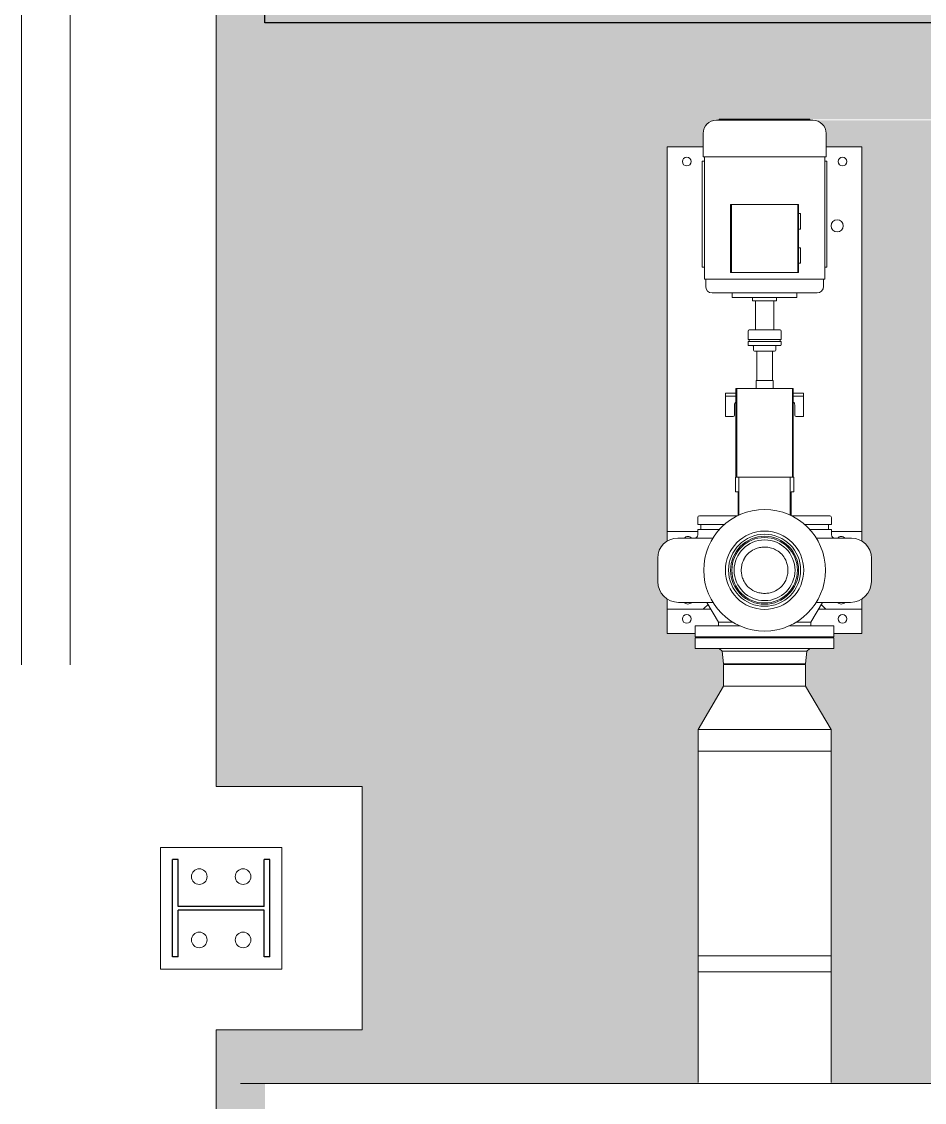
# Model space of a CAD drawing. Extents: x -965262 to 1142518, y -357520 to 71675.
# Drawn here: x -857476 to -855621, y -102388 to -100166 of the extents above; entities that cross this region are included whole.
import ezdxf

# ---------------------------------------------------------------- set-up
doc = ezdxf.new("R2010")
doc.units = 0
doc.header["$LTSCALE"] = 10
doc.layers.get('0').update_dxf_attribs({"linetype": 'CONTINUOUS', "lineweight": 30})
doc.layers.add('Оборудование', color=7, linetype='CONTINUOUS', lineweight=30)

# ---------------------------------------------------------------- blocks, each defined once
blk = doc.blocks.new('MC2')
at = {"lineweight": 15}
for p, q in [((68127, 41566), (68127, 39900)), ((69794, 41566), (68127, 41566)), ((69794, 41566), (69794, 39900)), ((69794, 39900), (68127, 39900))]:
    blk.add_line(p, q, dxfattribs=at)
for p, q in [((69627, 41400), (68294, 41400)), ((68294, 41400), (68294, 41320)), ((68934, 41320), (68294, 41320)), ((68934, 41320), (68934, 40146)), ((69627, 41320), (68987, 41320)), ((68987, 41320), (68987, 40146)), ((69627, 41400), (69627, 41320)), ((68934, 40146), (68294, 40146)), ((68294, 40146), (68294, 40066)), ((69627, 40146), (68987, 40146)), ((69627, 40146), (69627, 40066)), ((69627, 40066), (68294, 40066))]:
    blk.add_line(p, q)
for centre in [(68527, 41033), (69394, 41033), (68527, 40433), (69394, 40433)]:
    blk.add_circle(centre, 107, dxfattribs=at)

msp = doc.modelspace()

# ---------------------------------------------------------------- hatches: boundary and pattern name
at = {"lineweight": 30, "true_color": 0x1b8828}
h = msp.add_hatch(color=106, dxfattribs=at)
h.dxf.hatch_style = 1
h.paths.add_polyline_path([(-851186.2, -96338.9), (-854092.1, -96338.9), (-854092.1, -101638.9), (-851186.2, -101638.9)])
h.paths.add_polyline_path([(-851456.2, -101638.9), (-853716.2, -101638.9), (-853716.2, -102338.9), (-851456.2, -102338.9)])
h.paths.add_polyline_path([(-851186.2, -102348.9), (-852026.2, -102348.9), (-852026.2, -103998.9), (-851186.2, -103998.9)])
h.paths.add_polyline_path([(-854092.1, -99946.8), (-854416.2, -99946.8), (-856976.2, -99946.8), (-856976.2, -100169), (-854092.1, -100169)])
h.paths.add_polyline_path([(-854416.2, -96338.9), (-854416.2, -95803.6), (-854702.3, -95803.6), (-854702.3, -99946.8), (-854416.2, -99946.8)])
h.paths.add_polyline_path([(-854092.1, -96338.9), (-854416.2, -96338.9), (-854416.2, -99946.8), (-854092.1, -99946.8)])
h.paths.add_polyline_path([(-854416.2, -95638.9), (-856676.2, -95638.9), (-856676.2, -95803.6), (-854416.2, -95803.6)])
h.paths.add_polyline_path([(-851456.2, -95638.9), (-853716.2, -95638.9), (-853716.2, -96338.9), (-851456.2, -96338.9)])
h.paths.add_polyline_path([(-851359.8, -95044.8), (-853459.8, -95044.8), (-853459.8, -95638.9), (-851456.2, -95638.9), (-851359.8, -95638.9)])
h.paths.add_polyline_path([(-851186.2, -90278.9), (-851359.8, -90278.9), (-851359.8, -95638.9), (-851186.2, -95638.9)])
at = {"lineweight": 30, "true_color": 0xed450c}
h = msp.add_hatch(color=20, dxfattribs=at)
h.dxf.hatch_style = 1
h.paths.add_polyline_path([(-856976.2, -96338.9), (-856676.2, -96338.9), (-856676.2, -95638.9), (-856976.2, -95638.9), (-856976.2, -95586.6), (-857076.2, -95586.6), (-857076.2, -95738.9), (-856776.2, -95738.9), (-856776.2, -96238.9), (-857076.2, -96238.9), (-857076.2, -101738.9), (-856776.2, -101738.9), (-856776.2, -102238.9), (-857076.2, -102238.9), (-857076.2, -106298.9), (-856976.2, -106298.9), (-856976.2, -102338.9), (-856676.2, -102338.9), (-856676.2, -101638.9), (-856976.2, -101638.9)])
h = msp.add_hatch(color=20, dxfattribs=at)
h.dxf.hatch_style = 1
h.paths.add_polyline_path([(-856787.3, -100169), (-856976.2, -100169), (-856976.2, -100269), (-856787.3, -100269)])
h = msp.add_hatch(color=20, dxfattribs=at)
h.dxf.hatch_style = 1
h.paths.add_polyline_path([(-854092.1, -100169), (-856787.3, -100169), (-856787.3, -100269), (-854192.1, -100269), (-854192.1, -101638.9), (-854092.1, -101638.9)])
at = {"lineweight": 30, "true_color": 0x1b8828}
h = msp.add_hatch(color=106, dxfattribs=at)
h.dxf.hatch_style = 1
h.paths.add_polyline_path([(-854192.1, -100269), (-856787.3, -100269), (-856787.3, -100369), (-856042.6, -100369), (-856042.6, -100367.1), (-855949.5, -100367.1), (-855856.4, -100367.1), (-855313.9, -100367.8), (-855313.9, -100367.1), (-855220.8, -100367.1), (-855127.7, -100367.1), (-854292.1, -100369), (-854292.1, -101236, -0.26035), (-854272.6, -101271), (-854272.6, -101319.1, -0.253713), (-854292.1, -101355), (-854292.1, -101638.9), (-854192.1, -101638.9)])
h.paths.add_polyline_path([(-856787.3, -100269), (-856976.2, -100269), (-856976.2, -100369), (-856787.3, -100369)])
h = msp.add_hatch(color=106, dxfattribs=at)
h.dxf.hatch_style = 1
h.paths.add_polyline_path([(-856149.5, -100424.1), (-856075.8, -100424.1), (-856075.8, -100396.1, -0.414215), (-856048.6, -100369), (-856787.3, -100369), (-856787.3, -101638.9), (-856676.2, -101638.9), (-856676.2, -102338.9), (-856976.2, -102338.9), (-856976.2, -102348.9), (-856086, -102348.9), (-856086, -102119.3), (-856086, -102119.3), (-856086, -102119.3), (-856086, -101665.9), (-856086, -101621.5), (-856033.6, -101532.6), (-856033.6, -101486.1), (-856036.4, -101460.6), (-856042.5, -101455.1), (-856092, -101455.1), (-856092, -101433.1), (-856092, -101424.1), (-856149.5, -101424.1), (-856149.5, -101374.1), (-856149.5, -101353.2, -0.253709), (-856169, -101317.2), (-856169, -101269.1, -0.260354), (-856149.5, -101234.2), (-856149.5, -101214.1)])
h.paths.add_polyline_path([(-856787.3, -100369), (-856976.2, -100369), (-856976.2, -101638.9), (-856787.3, -101638.9)], flags=17)
h.paths.add_polyline_path([(-855420.8, -100424.1), (-855347.1, -100424.1), (-855347.1, -100396.1, -0.414215), (-855320, -100369), (-855850.3, -100369, -0.414212), (-855823.1, -100396.1), (-855823.1, -100424.1), (-855749.5, -100424.1), (-855749.5, -101214.1), (-855749.5, -101234.2, -0.260354), (-855730, -101269.1), (-855730, -101317.2, -0.253709), (-855749.5, -101353.2), (-855749.5, -101374.1), (-855749.5, -101424.1), (-855807, -101424.1), (-855807, -101431.1), (-855807, -101455.1), (-855856.5, -101455.1), (-855862.6, -101460.6), (-855865.3, -101486.1), (-855865.3, -101532.6), (-855813, -101621.5), (-855813, -101665.9), (-855813, -102086.5), (-855813, -102119.3), (-855813, -102348.9), (-855357.3, -102348.9), (-855357.3, -102121.1), (-855357.3, -102121.1), (-855357.3, -102121.1), (-855357.3, -101667.8), (-855357.3, -101621.5), (-855304.9, -101532.6), (-855304.9, -101486.1), (-855307.7, -101460.6), (-855313.8, -101455.1), (-855363.3, -101455.1), (-855363.3, -101433.1), (-855363.3, -101424.1), (-855420.8, -101424.1), (-855420.8, -101374.1), (-855420.8, -101353.2, -0.253707), (-855440.3, -101317.2), (-855440.3, -101269.1, -0.260357), (-855420.8, -101234.2), (-855420.8, -101214.1)])

# ---------------------------------------------------------------- linework, layer by layer
at = {"lineweight": 15}
for p, q in [((-857076.2, -96238.9, -861.5), (-857076.2, -101738.9, -390.5)), ((-857076.2, -101738.9), (-856776.2, -101738.9)), ((-856776.2, -101738.9, -904.3), (-856776.2, -102238.9, -861.5)), ((-857076.2, -102238.9, -347.7), (-857076.2, -106298.9)), ((-857076.2, -102238.9), (-856776.2, -102238.9))]:
    msp.add_line(p, q, dxfattribs=at)
at = {"color": 30, "lineweight": 15}
for p, q in [((-857476.2, -99488.8), (-857476.2, -101488.8)), ((-857376.2, -99488.8), (-857376.2, -101488.8))]:
    msp.add_line(p, q, dxfattribs=at)
at = {"lineweight": 0, "extrusion": (0, 0, -1)}
msp.add_line((-857026.2, -102348.9, -1451.3), (-852026.2, -102348.9, -1451.3), dxfattribs=at)
at = {"color": 6, "lineweight": 30, "elevation": -2902.6}
msp.add_lwpolyline([(-856976.2, -99946.8), (-854092.1, -99946.8), (-854092.1, -100169), (-856976.2, -100169)], close=True, dxfattribs=at)
at = {"layer": 'Оборудование', "linetype": 'Continuous', "lineweight": 0}
for p, q in [((-855949.5, -100369, -2902.6), (-856048.6, -100369, -2902.6)), ((-855949.5, -100367.1, -2902.6), (-856042.6, -100367.1, -2902.6)), ((-856042.6, -100367.1, -2902.6), (-856042.6, -100369, -2902.6)), ((-855856.4, -100367.1, -2902.6), (-855949.5, -100367.1, -2902.6)), ((-855850.3, -100369, -2902.6), (-855949.5, -100369, -2902.6)), ((-855856.4, -100367.1, -2902.6), (-855856.4, -100369, -2902.6)), ((-856075.8, -100396.1, -2902.6), (-856075.8, -100444.2, -2902.6)), ((-855823.1, -100396.1, -2902.6), (-855823.1, -100444.2, -2902.6)), ((-856149.5, -101214.1, -2902.6), (-856149.5, -100424.1, -2902.6)), ((-856075.8, -100424.1, -2902.6), (-856149.5, -100424.1, -2902.6)), ((-855749.5, -100424.1, -2902.6), (-855823.1, -100424.1, -2902.6)), ((-855749.5, -101214.1, -2902.6), (-855749.5, -100424.1, -2902.6)), ((-855949.5, -100444.2, -2902.6), (-856075.8, -100444.2, -2902.6)), ((-856073.2, -100444.2, -2902.6), (-856073.2, -100696.1, -2902.6)), ((-855823.1, -100444.2, -2902.6), (-855949.5, -100444.2, -2902.6)), ((-855825.8, -100444.2, -2902.6), (-855825.8, -100696.1, -2902.6)), ((-856077.5, -100453.1, -2902.6), (-856073.2, -100453.1, -2902.6)), ((-856077.5, -100453.1, -2902.6), (-856077.5, -100671.1, -2902.6)), ((-855825.8, -100453.1, -2902.6), (-855821.5, -100453.1, -2902.6)), ((-855821.5, -100453.1, -2902.6), (-855821.5, -100671.1, -2902.6)), ((-856073.2, -100493.1, -2902.6), (-856073.2, -100631.1, -2902.6)), ((-856073.2, -100493.1, -2902.6), (-856073.2, -100493.1, -2902.6)), ((-855825.8, -100493.1, -2902.6), (-855825.7, -100493.1, -2902.6)), ((-855825.7, -100493.1, -2902.6), (-855825.7, -100631.1, -2902.6)), ((-856019.5, -100542.1, -2902.6), (-856019.5, -100682.1, -2902.6)), ((-856019.5, -100542.1, -2902.6), (-856017.7, -100542.1, -2902.6)), ((-856017.7, -100542.1, -2902.6), (-856017.7, -100682.1, -2902.6)), ((-856017.7, -100542.1, -2902.6), (-855881.3, -100542.1, -2902.6)), ((-855881.3, -100542.1, -2902.6), (-855881.3, -100682.1, -2902.6)), ((-855881.3, -100542.1, -2902.6), (-855879.5, -100542.1, -2902.6)), ((-855879.5, -100542.1, -2902.6), (-855879.5, -100682.1, -2902.6)), ((-855879.5, -100561.1, -2902.6), (-855875.9, -100561.1, -2902.6)), ((-855875.9, -100593.1, -2902.6), (-855875.9, -100561.1, -2902.6)), ((-855879.5, -100593.1, -2902.6), (-855875.9, -100593.1, -2902.6)), ((-856073.2, -100631.1, -2902.6), (-856073.2, -100631.1, -2902.6)), ((-855879.5, -100631.1, -2902.6), (-855875.9, -100631.1, -2902.6)), ((-855875.9, -100663.1, -2902.6), (-855875.9, -100631.1, -2902.6)), ((-855825.8, -100631.1, -2902.6), (-855825.7, -100631.1, -2902.6)), ((-856077.5, -100671.1, -2902.6), (-856073.2, -100671.1, -2902.6)), ((-855879.5, -100663.1, -2902.6), (-855875.9, -100663.1, -2902.6)), ((-855825.8, -100671.1, -2902.6), (-855821.5, -100671.1, -2902.6)), ((-855949.5, -100696.1, -2902.6), (-856073.2, -100696.1, -2902.6)), ((-856070.5, -100696.1, -2902.6), (-856070.5, -100710.8, -2902.6)), ((-856019.5, -100682.1, -2902.6), (-856017.7, -100682.1, -2902.6)), ((-856017.7, -100682.1, -2902.6), (-855881.3, -100682.1, -2902.6)), ((-855825.8, -100696.1, -2902.6), (-855949.5, -100696.1, -2902.6)), ((-855881.3, -100682.1, -2902.6), (-855879.5, -100682.1, -2902.6)), ((-855828.4, -100696.1, -2902.6), (-855828.4, -100710.8, -2902.6)), ((-855949.5, -100724.1, -2902.6), (-856057.2, -100724.1, -2902.6)), ((-856016, -100724.1, -2902.6), (-856016, -100733.7, -2902.6)), ((-855949.5, -100733.7, -2902.6), (-856016, -100733.7, -2902.6)), ((-855974.2, -100733.7, -2902.6), (-855974.2, -100740.1, -2902.6)), ((-855949.5, -100740.1, -2902.6), (-855974.2, -100740.1, -2902.6)), ((-855968.5, -100740.1, -2902.6), (-855968.5, -100800.1, -2902.6)), ((-855841.7, -100724.1, -2902.6), (-855949.5, -100724.1, -2902.6)), ((-855883, -100733.7, -2902.6), (-855949.5, -100733.7, -2902.6)), ((-855924.8, -100740.1, -2902.6), (-855949.5, -100740.1, -2902.6)), ((-855930.5, -100740.1, -2902.6), (-855930.5, -100800.1, -2902.6)), ((-855924.8, -100733.7, -2902.6), (-855924.8, -100740.1, -2902.6)), ((-855883, -100724.1, -2902.6), (-855883, -100733.7, -2902.6)), ((-855983.5, -100802.4, -2902.6), (-855983.5, -100820.1, -2902.6)), ((-855949.5, -100800.1, -2902.6), (-855981.2, -100800.1, -2902.6)), ((-855917.8, -100800.1, -2902.6), (-855949.5, -100800.1, -2902.6)), ((-855915.5, -100802.4, -2902.6), (-855915.5, -100820.1, -2902.6)), ((-855949.5, -100820.1, -2902.6), (-855983.5, -100820.1, -2902.6)), ((-855949.5, -100824.1, -2902.6), (-855983.5, -100824.1, -2902.6)), ((-855983.5, -100824.1, -2902.6), (-855983.5, -100831, -2902.6)), ((-855981.5, -100820.1, -2902.6), (-855981.5, -100824.1, -2902.6)), ((-855915.5, -100820.1, -2902.6), (-855949.5, -100820.1, -2902.6)), ((-855915.5, -100824.1, -2902.6), (-855949.5, -100824.1, -2902.6)), ((-855917.5, -100820.1, -2902.6), (-855917.5, -100824.1, -2902.6)), ((-855915.5, -100824.1, -2902.6), (-855915.5, -100831, -2902.6)), ((-855949.5, -100832.1, -2902.6), (-855982.3, -100832.1, -2902.6)), ((-855972.5, -100833.3, -2902.6), (-855972.5, -100841.8, -2902.6)), ((-855949.5, -100844.1, -2902.6), (-855970.2, -100844.1, -2902.6)), ((-855965.5, -100844.1, -2902.6), (-855965.5, -100904.1, -2902.6)), ((-855916.6, -100832.1, -2902.6), (-855949.5, -100832.1, -2902.6)), ((-855928.8, -100844.1, -2902.6), (-855949.5, -100844.1, -2902.6)), ((-855933.5, -100844.1, -2902.6), (-855933.5, -100904.1, -2902.6)), ((-855926.5, -100833.3, -2902.6), (-855926.5, -100841.8, -2902.6)), ((-855932, -100904.1, -2902.6), (-855967, -100904.1, -2902.6)), ((-855967, -100904.1, -2902.6), (-855967, -100920.6, -2902.6)), ((-855932, -100904.1, -2902.6), (-855932, -100920.6, -2902.6)), ((-856029.5, -100936.1, -2902.6), (-856029.5, -100930.1, -2902.6)), ((-856029.5, -100930.1, -2902.6), (-856008.5, -100930.1, -2902.6)), ((-856029.5, -100936.1, -2902.6), (-856029.5, -100940.1, -2902.6)), ((-856008.5, -100936.1, -2902.6), (-856029.5, -100936.1, -2902.6)), ((-856029.5, -100940.1, -2902.6), (-856029.5, -100978.1, -2902.6)), ((-856006.7, -100920.6, -2902.6), (-856008.5, -100920.6, -2902.6)), ((-856008.5, -101103.1, -2902.6), (-856008.5, -100920.6, -2902.6)), ((-856006.7, -101103.1, -2902.6), (-856006.7, -100920.6, -2902.6)), ((-855892.3, -100920.6, -2902.6), (-856006.7, -100920.6, -2902.6)), ((-855890.5, -100920.6, -2902.6), (-855892.3, -100920.6, -2902.6)), ((-855892.3, -101103.1, -2902.6), (-855892.3, -100920.6, -2902.6)), ((-855890.5, -101103.1, -2902.6), (-855890.5, -100920.6, -2902.6)), ((-855890.5, -100930.1, -2902.6), (-855869.5, -100930.1, -2902.6)), ((-855869.5, -100936.1, -2902.6), (-855890.5, -100936.1, -2902.6)), ((-855869.5, -100930.1, -2902.6), (-855869.5, -100936.1, -2902.6)), ((-855869.5, -100936.1, -2902.6), (-855869.5, -100940.1, -2902.6)), ((-855869.5, -100940.1, -2902.6), (-855869.5, -100978.1, -2902.6)), ((-856011.5, -100975.3, -2902.6), (-856011.5, -100954.1, -2902.6)), ((-855887.5, -100954.1, -2902.6), (-855887.5, -100975.3, -2902.6)), ((-856014.3, -100978.1, -2902.6), (-856029.5, -100978.1, -2902.6)), ((-855869.5, -100978.1, -2902.6), (-855884.7, -100978.1, -2902.6)), ((-856002.4, -101103.1, -2902.6), (-856009.5, -101103.1, -2902.6)), ((-856009.5, -101133.1, -2902.6), (-856009.5, -101103.1, -2902.6)), ((-855896.6, -101103.1, -2902.6), (-856002.4, -101103.1, -2902.6)), ((-856002.4, -101133.1, -2902.6), (-856002.4, -101103.1, -2902.6)), ((-855896.6, -101180.9, -2902.6), (-855896.6, -101103.1, -2902.6)), ((-855889.5, -101103.1, -2902.6), (-855896.6, -101103.1, -2902.6)), ((-855889.5, -101133.1, -2902.6), (-855889.5, -101103.1, -2902.6)), ((-856009.5, -101133.1, -2902.6), (-856003.8, -101133.1, -2902.6)), ((-856003.9, -101181.6, -2902.6), (-856003.9, -101133.1, -2902.6)), ((-856002.4, -101180.9, -2902.6), (-856002.4, -101133.1, -2902.6)), ((-855895.1, -101133.1, -2902.6), (-855889.5, -101133.1, -2902.6)), ((-855895.1, -101181.6, -2902.6), (-855895.1, -101133.1, -2902.6)), ((-856087, -101185.7, -2902.6), (-856087, -101200.1, -2902.6)), ((-856005, -101182.1, -2902.6), (-856083.4, -101182.1, -2902.6)), ((-855815.6, -101182.1, -2902.6), (-855894, -101182.1, -2902.6)), ((-855812, -101185.7, -2902.6), (-855812, -101200.1, -2902.6)), ((-856031.9, -101200.1, -2902.6), (-856087, -101200.1, -2902.6)), ((-856080.5, -101200.1, -2902.6), (-856080.5, -101210.1, -2902.6)), ((-855812, -101200.1, -2902.6), (-855867.1, -101200.1, -2902.6)), ((-855818.5, -101200.1, -2902.6), (-855818.5, -101210.1, -2902.6)), ((-856149.5, -101214.1, -2902.6), (-856149.5, -101234.2, -2902.6)), ((-856149.5, -101214.1, -2902.6), (-856087, -101214.1, -2902.6)), ((-856055.6, -101228.1, -2902.6), (-856128, -101228.1, -2902.6)), ((-856042, -101210.1, -2902.6), (-856087, -101210.1, -2902.6)), ((-856087, -101210.1, -2902.6), (-856087, -101221.3, -2902.6)), ((-855812, -101210.1, -2902.6), (-855856.9, -101210.1, -2902.6)), ((-855771, -101228.1, -2902.6), (-855843.3, -101228.1, -2902.6)), ((-855812, -101210.1, -2902.6), (-855812, -101221.3, -2902.6)), ((-855812, -101214.1, -2902.6), (-855749.5, -101214.1, -2902.6)), ((-855749.5, -101214.1, -2902.6), (-855749.5, -101234.2, -2902.6)), ((-856169, -101269.1, -2902.6), (-856169, -101317.2, -2902.6)), ((-855730, -101269.1, -2902.6), (-855730, -101317.2, -2902.6)), ((-856149.5, -101353.2, -2902.6), (-856149.5, -101374.1, -2902.6)), ((-856055.6, -101360.1, -2902.6), (-856126.1, -101360.1, -2902.6)), ((-856044.5, -101401.1, -2902.6), (-856068.1, -101360.1, -2902.6)), ((-855854.5, -101401.1, -2902.6), (-855830.8, -101360.1, -2902.6)), ((-855772.9, -101360.1, -2902.6), (-855843.3, -101360.1, -2902.6)), ((-855749.5, -101353.2, -2902.6), (-855749.5, -101374.1, -2902.6)), ((-856149.5, -101424.1, -2902.6), (-856149.5, -101374.1, -2902.6)), ((-856149.5, -101374.1, -2902.6), (-856078.6, -101374.1, -2902.6)), ((-856078.6, -101374.1, -2902.6), (-856077.1, -101374.1, -2902.6)), ((-856060.1, -101374.1, -2902.6), (-856077.1, -101374.1, -2902.6)), ((-856074, -101372.9, -2902.6), (-856065.5, -101364.7, -2902.6)), ((-855821.8, -101374.1, -2902.6), (-855838.9, -101374.1, -2902.6)), ((-855833.4, -101364.7, -2902.6), (-855824.9, -101372.9, -2902.6)), ((-855821.8, -101374.1, -2902.6), (-855820.4, -101374.1, -2902.6)), ((-855820.4, -101374.1, -2902.6), (-855749.5, -101374.1, -2902.6)), ((-855749.5, -101424.1, -2902.6), (-855749.5, -101374.1, -2902.6)), ((-856014.1, -101401.1, -2902.6), (-856044.5, -101401.1, -2902.6)), ((-856044.5, -101401.1, -2902.6), (-856044.5, -101408.1, -2902.6)), ((-855854.5, -101401.1, -2902.6), (-855884.9, -101401.1, -2902.6)), ((-855854.5, -101401.1, -2902.6), (-855854.5, -101408.1, -2902.6)), ((-856149.5, -101424.1, -2902.6), (-856092, -101424.1, -2902.6)), ((-856000.7, -101408.1, -2902.6), (-856092, -101408.1, -2902.6)), ((-856092, -101408.1, -2902.6), (-856092, -101431.1, -2902.6)), ((-855807, -101408.1, -2902.6), (-855898.2, -101408.1, -2902.6)), ((-855807, -101408.1, -2902.6), (-855807, -101431.1, -2902.6)), ((-855807, -101424.1, -2902.6), (-855749.5, -101424.1, -2902.6)), ((-856092, -101431.1, -2902.6), (-855807, -101431.1, -2902.6)), ((-855949.5, -101433.1, -2902.6), (-856092, -101433.1, -2902.6)), ((-856092, -101433.1, -2902.6), (-856092, -101455.1, -2902.6)), ((-856055, -101431.1, -2902.6), (-856055, -101433.1, -2902.6)), ((-855807, -101433.1, -2902.6), (-855949.5, -101433.1, -2902.6)), ((-855844, -101431.1, -2902.6), (-855844, -101433.1, -2902.6)), ((-855807, -101433.1, -2902.6), (-855807, -101455.1, -2902.6)), ((-855949.5, -101455.1, -2902.6), (-856092, -101455.1, -2902.6)), ((-856036.4, -101460.6, -2902.6), (-856042.5, -101455.1, -2902.6)), ((-855949.5, -101460.6, -2902.6), (-856036.4, -101460.6, -2902.6)), ((-856033.6, -101486.1, -2902.6), (-856036.4, -101460.6, -2902.6)), ((-855807, -101455.1, -2902.6), (-855949.5, -101455.1, -2902.6)), ((-855862.6, -101460.6, -2902.6), (-855949.5, -101460.6, -2902.6)), ((-855865.3, -101486.1, -2902.6), (-855862.6, -101460.6, -2902.6)), ((-855862.6, -101460.6, -2902.6), (-855856.5, -101455.1, -2902.6)), ((-855949.5, -101486.1, -2902.6), (-856033.6, -101486.1, -2902.6)), ((-856031, -101488.1, -2902.6), (-856033.6, -101486.1, -2902.6)), ((-855865.3, -101488.1, -2902.6), (-856033.6, -101488.1, -2902.6)), ((-856033.6, -101488.1, -2902.6), (-856033.6, -101532.6, -2902.6)), ((-855865.3, -101486.1, -2902.6), (-855949.5, -101486.1, -2902.6)), ((-855867.9, -101488.1, -2902.6), (-855865.3, -101486.1, -2902.6)), ((-855865.3, -101488.1, -2902.6), (-855865.3, -101532.6, -2902.6)), ((-856086, -101621.5, -2902.6), (-856033.6, -101532.6, -2902.6)), ((-856033.6, -101532.6, -2902.6), (-855865.3, -101532.6, -2902.6)), ((-855865.3, -101532.6, -2902.6), (-856033.6, -101532.6, -2902.6)), ((-855865.3, -101532.6, -2902.6), (-855813, -101621.5, -2902.6)), ((-855813, -101621.5, -2902.6), (-856086, -101621.5, -2902.6)), ((-855813, -101621.5, -2902.6), (-856086, -101621.5, -2902.6)), ((-856086, -101665.9, -2902.6), (-856086, -101621.5, -2902.6)), ((-855813, -101665.9, -2902.6), (-855813, -101621.5, -2902.6)), ((-855813, -101665.9, -2902.6), (-856086, -101665.9, -2902.6)), ((-856086, -101665.9, -2902.6), (-855813, -101665.9, -2902.6)), ((-856086, -101665.9, -2902.6), (-856086, -102119.3, -2902.6)), ((-855813, -101665.9, -2902.6), (-855813, -102086.5, -2902.6)), ((-855813, -102086.5, -2902.6), (-856086, -102086.5, -2902.6)), ((-855813, -102119.3, -2902.6), (-855813, -102086.5, -2902.6)), ((-855813, -102119.3, -2902.6), (-856086, -102119.3, -2902.6)), ((-856086, -102119.3, -2902.6), (-856086, -102119.3, -2902.6)), ((-856086, -102347.1, -2902.6), (-856086, -102119.3, -2902.6)), ((-855813, -102119.3, -2902.6), (-855813, -102119.3, -2902.6)), ((-855813, -102347.1, -2902.6), (-855813, -102119.3, -2902.6))]:
    msp.add_line(p, q, dxfattribs=at)
for centre, radius in [((-856109.5, -100454.1, -2902.6), 9), ((-855789.5, -100454.1, -2902.6), 9), ((-855949.5, -101294.1, -2902.6), 125), ((-855949.5, -101294.1, -2902.6), 80.5), ((-855949.5, -101294.1, -2902.6), 74.1), ((-855949.5, -101294.1, -2902.6), 69.8), ((-855949.5, -101294.1, -2902.6), 67.3), ((-855949.5, -101294.1, -2902.6), 62.5), ((-856109.5, -101394.1, -2902.6), 9), ((-855789.5, -101394.1, -2902.6), 9)]:
    msp.add_circle(centre, radius, dxfattribs=at)
for centre, radius, start, end in [((-856048.6, -100396.1, -2902.6), 27.2, 90, 180), ((-855850.3, -100396.1, -2902.6), 27.2, 0, 90), ((-856057.2, -100710.8, -2902.6), 13.3, 180, 270), ((-855841.7, -100710.8, -2902.6), 13.3, 270, 0), ((-855981.2, -100802.4, -2902.6), 2.3, 90, 180), ((-855917.8, -100802.4, -2902.6), 2.3, 0, 90), ((-855982.3, -100831, -2902.6), 1.15, 180, 270), ((-855973.6, -100833.3, -2902.6), 1.15, 0, 90), ((-855970.2, -100841.8, -2902.6), 2.3, 180, 270), ((-855928.8, -100841.8, -2902.6), 2.3, 270, 0), ((-855925.3, -100833.3, -2902.6), 1.15, 90, 180), ((-855916.6, -100831, -2902.6), 1.15, 270, 0), ((-856004.5, -100954.1, -2902.6), 7, 124.8499, 180), ((-855894.5, -100954.1, -2902.6), 7, 0, 55.1501), ((-856014.3, -100975.3, -2902.6), 2.8, 270, 0), ((-855884.7, -100975.3, -2902.6), 2.8, 180, 270), ((-856083.4, -101185.7, -2902.6), 3.6, 90, 180), ((-855815.6, -101185.7, -2902.6), 3.6, 0, 90), ((-856128, -101269.1, -2902.6), 41, 90, 180), ((-856107, -101234.1, -2902.6), 9.5, 39.1667, 140.8333), ((-856093.8, -101221.3, -2902.6), 6.83, 270, 0), ((-855805.1, -101221.3, -2902.6), 6.83, 180, 270), ((-855792, -101234.1, -2902.6), 9.5, 39.1667, 140.8333), ((-855771, -101269.1, -2902.6), 41, 0, 90), ((-856126.1, -101317.2, -2902.6), 42.9, 180, 270), ((-855772.9, -101317.2, -2902.6), 42.9, 270, 0), ((-856107, -101354.1, -2902.6), 9.5, 219.1667, 270), ((-856107, -101354.1, -2902.6), 9.5, 270, 320.8333), ((-855792, -101354.1, -2902.6), 9.5, 219.1667, 270), ((-855792, -101354.1, -2902.6), 9.5, 270, 320.8333)]:
    msp.add_arc(centre, radius, start, end, dxfattribs=at)
at = {"layer": 'Оборудование', "lineweight": 0}
for start, end in [(0, 180), (180, 0)]:
    msp.add_arc((-855800.3, -100586.1, -2902.6), 12.5, start, end, dxfattribs=at)
at = {"layer": 'Оборудование', "linetype": 'Continuous', "lineweight": 0}
for centre, start_param, end_param in [((-856078.6, -101371.9, -2902.6), 5.006329, 5.835665), ((-855820.4, -101371.9, -2902.6), 3.589113, 4.418449)]:
    msp.add_ellipse(centre, major_axis=(5, 0), ratio=0.466308, start_param=start_param, end_param=end_param, dxfattribs=at)
for points, knots in [([(-855908.3, -101269.1, -2902.6), (-855910.6, -101265.3, -2902.6), (-855913.4, -101261.8, -2902.6), (-855919.8, -101256.1, -2902.6), (-855923.1, -101253.8, -2902.6), (-855930.3, -101250.1, -2902.6), (-855934, -101248.8, -2902.6), (-855941, -101247.1, -2902.6), (-855944.3, -101246.7, -2902.6), (-855950.9, -101246.4, -2902.6), (-855954.2, -101246.6, -2902.6), (-855960.7, -101247.7, -2902.6), (-855963.9, -101248.5, -2902.6), (-855972.1, -101251.5, -2902.6), (-855977, -101254.3, -2902.6), (-855984.9, -101261.1, -2902.6), (-855988.1, -101264.9, -2902.6), (-855990.6, -101269.1, -2902.6)], [-98.476568, -98.476568, -98.476568, -98.476568, -85.062388, -85.062388, -72.81867, -72.81867, -60.994276, -60.994276, -51.182862, -51.182862, -41.217332, -41.217332, -31.51214, -31.51214, -14.814473, -14.814473, -0.000337, -0.000337, -0.000337, -0.000337]), ([(-855990.6, -101269.1, -2902.6), (-855991, -101269.8, -2902.6), (-855991.4, -101270.5, -2902.6), (-855992.5, -101272.6, -2902.6), (-855993.2, -101274.1, -2902.6), (-855994.4, -101277.1, -2902.6), (-855994.9, -101278.6, -2902.6), (-855995.8, -101281.7, -2902.6), (-855996.2, -101283.3, -2902.6), (-855996.8, -101286.4, -2902.6), (-855997, -101288, -2902.6), (-855997.3, -101291.1, -2902.6), (-855997.4, -101292.6, -2902.6), (-855997.4, -101294.1, -2902.6), (-855997.4, -101295.7, -2902.6), (-855997.3, -101297.2, -2902.6), (-855997, -101300.3, -2902.6), (-855996.8, -101301.9, -2902.6), (-855996.2, -101305, -2902.6), (-855995.8, -101306.6, -2902.6), (-855994.9, -101309.7, -2902.6), (-855994.4, -101311.2, -2902.6), (-855993.2, -101314.2, -2902.6), (-855992.5, -101315.6, -2902.6), (-855991.7, -101317.1, -2902.6), (-855991.7, -101317.2, -2902.6), (-855991.7, -101317.2, -2902.6)], [-25.053659, -25.053659, -25.053659, -25.053659, -22.802182, -22.802182, -18.241746, -18.241746, -13.681309, -13.681309, -9.120873, -9.120873, -4.560436, -4.560436, 0, 0, 0, 4.560436, 4.560436, 9.120873, 9.120873, 13.681309, 13.681309, 18.241746, 18.241746, 22.802182, 22.802182, 22.989707, 22.989707, 22.989707, 22.989707]), ([(-855907.3, -101317.2, -2902.6), (-855907.2, -101317.2, -2902.6), (-855907.2, -101317.1, -2902.6), (-855906.4, -101315.6, -2902.6), (-855905.8, -101314.2, -2902.6), (-855904.6, -101311.2, -2902.6), (-855904, -101309.7, -2902.6), (-855903.1, -101306.6, -2902.6), (-855902.8, -101305, -2902.6), (-855902.2, -101301.9, -2902.6), (-855901.9, -101300.3, -2902.6), (-855901.6, -101297.2, -2902.6), (-855901.6, -101295.7, -2902.6), (-855901.6, -101292.6, -2902.6), (-855901.6, -101291.1, -2902.6), (-855901.9, -101288, -2902.6), (-855902.2, -101286.4, -2902.6), (-855902.8, -101283.3, -2902.6), (-855903.1, -101281.7, -2902.6), (-855904, -101278.6, -2902.6), (-855904.6, -101277.1, -2902.6), (-855905.8, -101274.1, -2902.6), (-855906.4, -101272.6, -2902.6), (-855907.5, -101270.5, -2902.6), (-855907.9, -101269.8, -2902.6), (-855908.3, -101269.1, -2902.6)], [123.271815, 123.271815, 123.271815, 123.271815, 123.45934, 123.45934, 128.019776, 128.019776, 132.580213, 132.580213, 137.140649, 137.140649, 141.701085, 141.701085, 146.261522, 146.261522, 150.821958, 150.821958, 155.382394, 155.382394, 159.942831, 159.942831, 164.503267, 164.503267, 169.063704, 169.063704, 171.315181, 171.315181, 171.315181, 171.315181]), ([(-855991.7, -101317.2, -2902.6), (-855989.7, -101321, -2902.6), (-855987.2, -101324.4, -2902.6), (-855980, -101331.8, -2902.6), (-855974.8, -101335.2, -2902.6), (-855965.9, -101339.1, -2902.6), (-855962.4, -101340.1, -2902.6), (-855955.8, -101341.3, -2902.6), (-855952.8, -101341.6, -2902.6), (-855946.6, -101341.6, -2902.6), (-855943.5, -101341.4, -2902.6), (-855937.4, -101340.3, -2902.6), (-855934.4, -101339.5, -2902.6), (-855925.8, -101336.2, -2902.6), (-855920.6, -101333, -2902.6), (-855912.6, -101325.5, -2902.6), (-855909.6, -101321.6, -2902.6), (-855907.3, -101317.2, -2902.6)], [-102.770981, -102.770981, -102.770981, -102.770981, -90.07698, -90.07698, -71.64732, -71.64732, -60.773296, -60.773296, -51.581468, -51.581468, -42.426291, -42.426291, -32.979641, -32.979641, -14.787306, -14.787306, -0.00034, -0.00034, -0.00034, -0.00034])]:
    msp.add_open_spline(points, degree=3, knots=knots, dxfattribs=at)

# ---------------------------------------------------------------- block references
at = {"lineweight": 15, "xscale": 0.1500000000232831, "yscale": 0.1500000000232831, "zscale": 0.1500000000232831, "rotation": 270}
msp.add_blockref('MC2', (-863176.1, -91644.8), dxfattribs=at)

doc.saveas('drawing.dxf')
